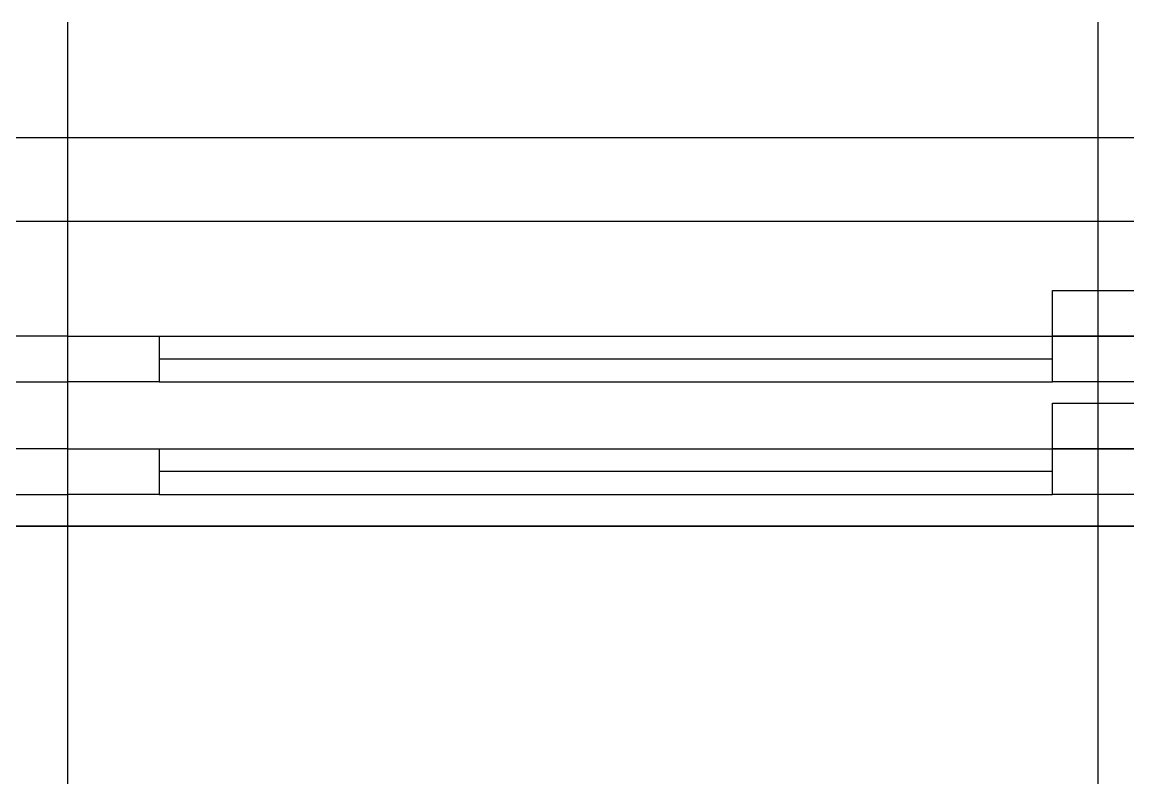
# Model space of a CAD drawing. Header units: inches. Extents: x 7740 to 83056, y -9304 to 75068.
# Drawn here: x 38127 to 38853, y 40068 to 40568 of the extents above; entities that cross this region are included whole.
import ezdxf

# ---------------------------------------------------------------- set-up
doc = ezdxf.new("R2010")
doc.units = ezdxf.units.IN
doc.header["$LTSCALE"] = 50
doc.header["$MEASUREMENT"] = 0
for name, color, linetype in [('02-WAL', 2, 'Continuous'), ('03-WAL NEW', 3, 'Continuous'), ('06-LIGHT', 4, 'Continuous'), ('도면층4', 4, 'Continuous'), ('도면층5', 5, 'Continuous')]:
    doc.layers.add(name, color=color, linetype=linetype)

# ---------------------------------------------------------------- blocks, each defined once
blk = doc.blocks.new('FLOORPLAN')
at = {"layer": '02-WAL'}
for p, q in [((39669.91, 42597.87), (36284.91, 42597.87)), ((44045.91, 42397.87), (32919.91, 42397.87))]:
    blk.add_line(p, q, dxfattribs=at)
at = {"layer": '도면층4'}
for p, q in [((37977.41, 42228.68), (37977.41, 42728.68)), ((38653.66, 42228.68), (38653.66, 42728.68)), ((39359.91, 42597.87), (36594.91, 42597.87)), ((38623.66, 42507.47), (38037.41, 42507.47)), ((38623.66, 42433.68), (38037.41, 42433.68)), ((36594.91, 42397.87), (39359.91, 42397.87))]:
    blk.add_line(p, q, dxfattribs=at)
for points in [[(38683.66, 42552.47), (38683.66, 42522.47), (38623.66, 42522.47), (38623.66, 42552.47)], [(37917.41, 42522.47), (37917.41, 42492.47), (37977.41, 42492.47), (37977.41, 42522.47)], [(38037.41, 42522.47), (38037.41, 42492.47), (37977.41, 42492.47), (37977.41, 42522.47)], [(38683.66, 42522.47), (38683.66, 42492.47), (38623.66, 42492.47), (38623.66, 42522.47)], [(38683.66, 42478.68), (38683.66, 42448.68), (38623.66, 42448.68), (38623.66, 42478.68)], [(37917.41, 42448.68), (37917.41, 42418.68), (37977.41, 42418.68), (37977.41, 42448.68)], [(38037.41, 42448.68), (38037.41, 42418.68), (37977.41, 42418.68), (37977.41, 42448.68)], [(38683.66, 42448.68), (38683.66, 42418.68), (38623.66, 42418.68), (38623.66, 42448.68)]]:
    blk.add_lwpolyline(points, close=True, dxfattribs=at)
at = {"layer": '도면층5'}
for p, q in [((38037.41, 42522.47), (38623.66, 42522.47)), ((38037.41, 42492.47), (38623.66, 42492.47)), ((38037.41, 42448.68), (38623.66, 42448.68)), ((38037.41, 42418.68), (38623.66, 42418.68))]:
    blk.add_line(p, q, dxfattribs=at)

msp = doc.modelspace()

# ---------------------------------------------------------------- linework, layer by layer
at = {"layer": '03-WAL NEW'}
msp.add_lwpolyline([(36464.31, 40491.7), (39849.31, 40491.7)], dxfattribs=at)
at = {"layer": '06-LIGHT'}
msp.add_line((36514.31, 40491.7), (39649.31, 40491.7), dxfattribs=at)

# ---------------------------------------------------------------- block references
msp.add_blockref('FLOORPLAN', (179.4, -2161.17))

doc.saveas('drawing.dxf')
